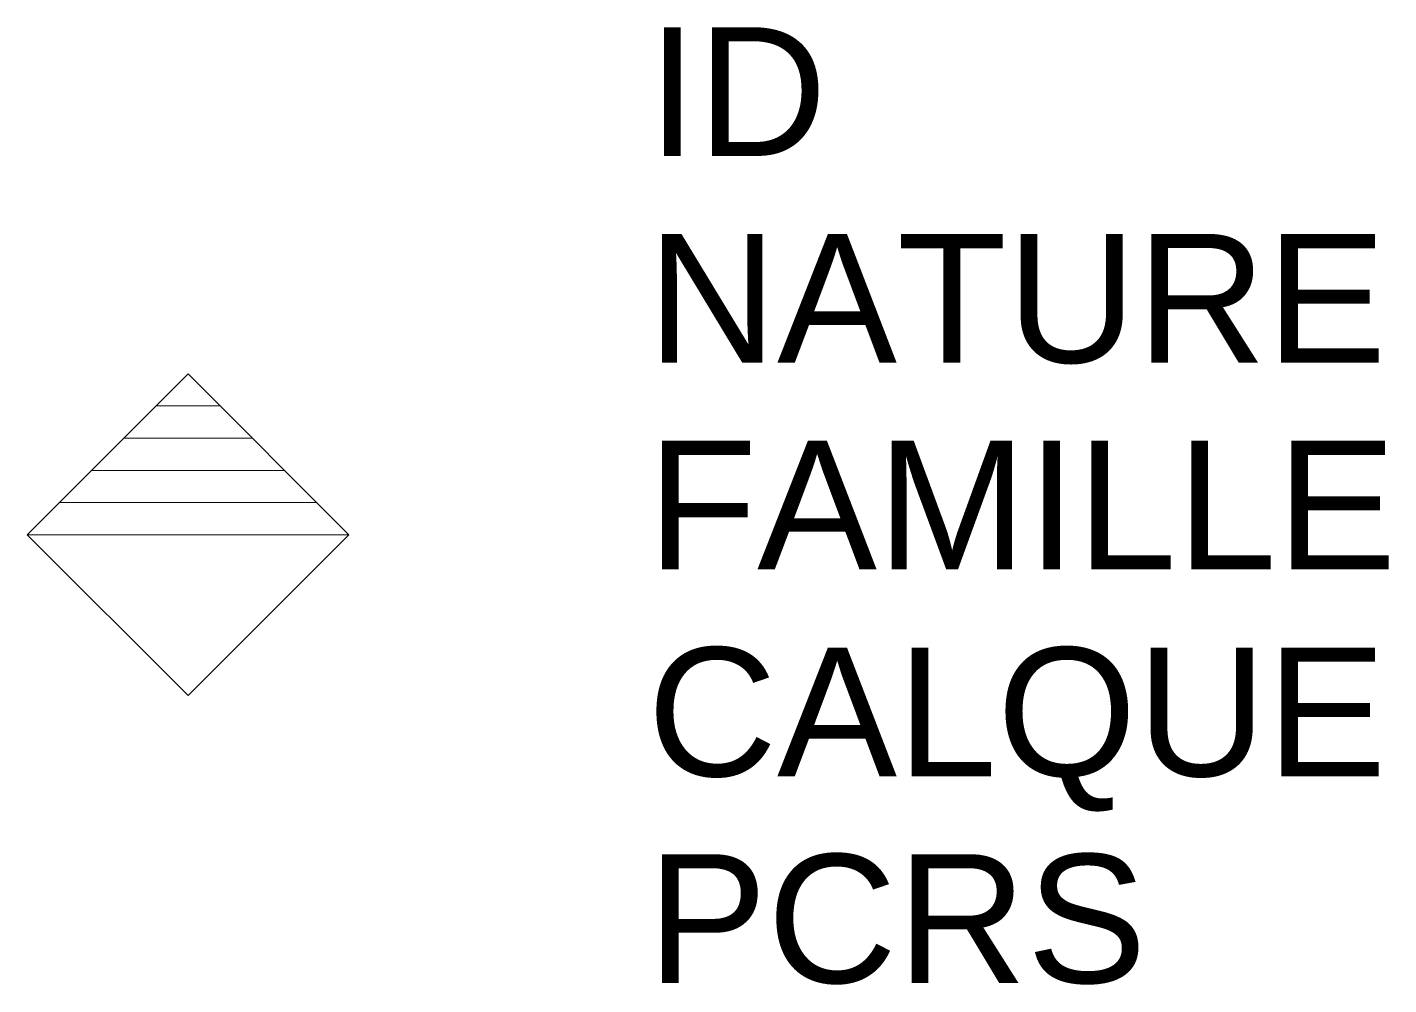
# Model space of a CAD drawing. Header units: metres. Extents: x 3121.8 to 3123.92, y 1834.86 to 1836.35.
import ezdxf

# ---------------------------------------------------------------- set-up
doc = ezdxf.new("R2010")
doc.units = ezdxf.units.M
doc.linetypes.add('Socle_Continu', pattern=[2.5, 2.5, 0])
doc.layers.add('ECPUB_SCS', color=30, linetype='Socle_Continu', lineweight=13)
doc.styles.get("Standard").update_dxf_attribs({"font": 'arial.ttf'})

msp = doc.modelspace()

# ---------------------------------------------------------------- linework, layer by layer
at = {"layer": 'ECPUB_SCS', "linetype": 'Socle_Continu'}
for p, q in [((3122.0992, 1835.7595), (3121.9992, 1835.7595)), ((3122.1492, 1835.7095), (3121.9492, 1835.7095)), ((3122.1992, 1835.6595), (3121.8992, 1835.6595)), ((3122.2492, 1835.6095), (3121.8492, 1835.6095)), ((3122.2992, 1835.5595), (3121.7992, 1835.5595))]:
    msp.add_line(p, q, dxfattribs=at)
at = {"layer": 'ECPUB_SCS', "linetype": 'Socle_Continu', "flags": 128}
msp.add_lwpolyline([(3122.0492, 1835.3095), (3121.7992, 1835.5595), (3122.0492, 1835.8095), (3122.2992, 1835.5595)], close=True, dxfattribs=at)

# ---------------------------------------------------------------- texts
at = {"layer": 'ECPUB_SCS', "linetype": 'Socle_Continu', "flags": 9}
for tag, p, s in [('ID', (3122.7629, 1836.1481), 'GP_0488'), ('NATURE', (3122.7629, 1835.8268), "Borne alimentation d'éclairage"), ('FAMILLE', (3122.7629, 1835.5055), 'Eclairage public'), ('CALQUE', (3122.7629, 1835.1842), 'ECPUB_SCS'), ('PCRS', (3122.7629, 1834.863), 'AffleurantSymbole')]:
    msp.add_attdef(tag, p, s, height=0.2, dxfattribs=at)

doc.saveas('drawing.dxf')
